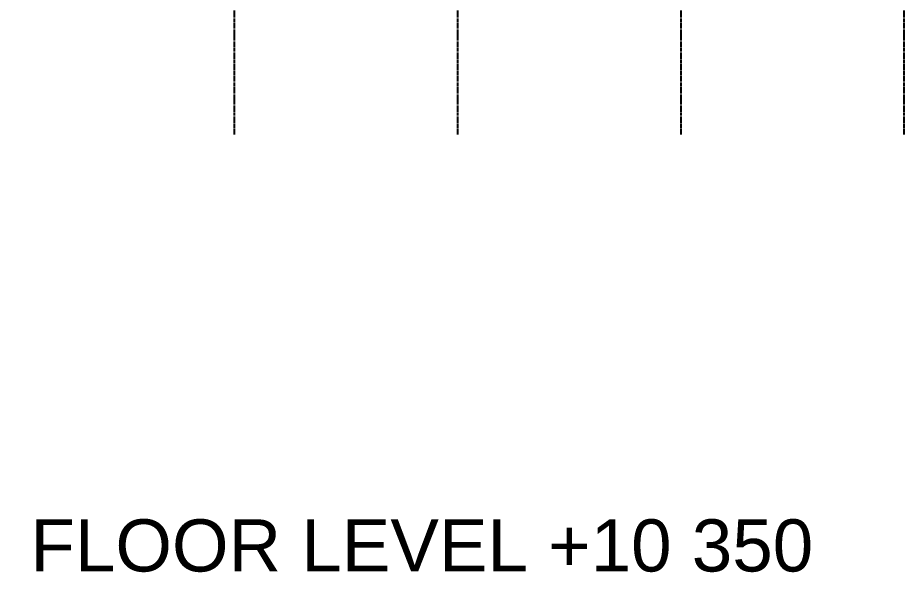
# Model space of a CAD drawing. Header units: millimetres. Extents: x -67062 to 59842, y -55557 to 30708.
# Drawn here: x -34624 to -22712, y -54767 to -47324 of the extents above; entities that cross this region are included whole.
import ezdxf

# ---------------------------------------------------------------- set-up
doc = ezdxf.new("R2010")
doc.units = ezdxf.units.MM
doc.header["$MEASUREMENT"] = 0
doc.linetypes.add('PCENTRE', pattern=[50.8, 31.75, -6.35, 6.35, -6.35])
doc.linetypes.add('PCENTRE2', pattern=[28.575, 19.05, -3.175, 3.175, -3.175])
doc.layers.add('Boundaries_and_building_grids', color=140, linetype='PCENTRE2')
doc.layers.add('TITLE_BLOCK_P6', color=7, linetype='CONTINUOUS')
doc.styles.add('Arial1', font='arial.ttf')

msp = doc.modelspace()

# ---------------------------------------------------------------- linework, layer by layer
at = {"layer": 'Boundaries_and_building_grids', "color": 140, "linetype": 'PCENTRE', "lineweight": -3}
for p, q in [((-31712, -48892), (-31712, 30708)), ((-28712, -48892), (-28712, 30708)), ((-25712, -48892), (-25712, 30708)), ((-22712, -48892), (-22712, 30708))]:
    msp.add_line(p, q, dxfattribs=at)

# ---------------------------------------------------------------- texts
at = {"layer": 'TITLE_BLOCK_P6', "color": 2, "linetype": 'Continuous', "lineweight": -3, "insert": (-37712, -54057, 20700), "char_height": 700, "attachment_point": 1, "style": 'Arial1'}
msp.add_mtext('THIRD FLOOR LEVEL +10 350', dxfattribs=at)

doc.saveas('drawing.dxf')
